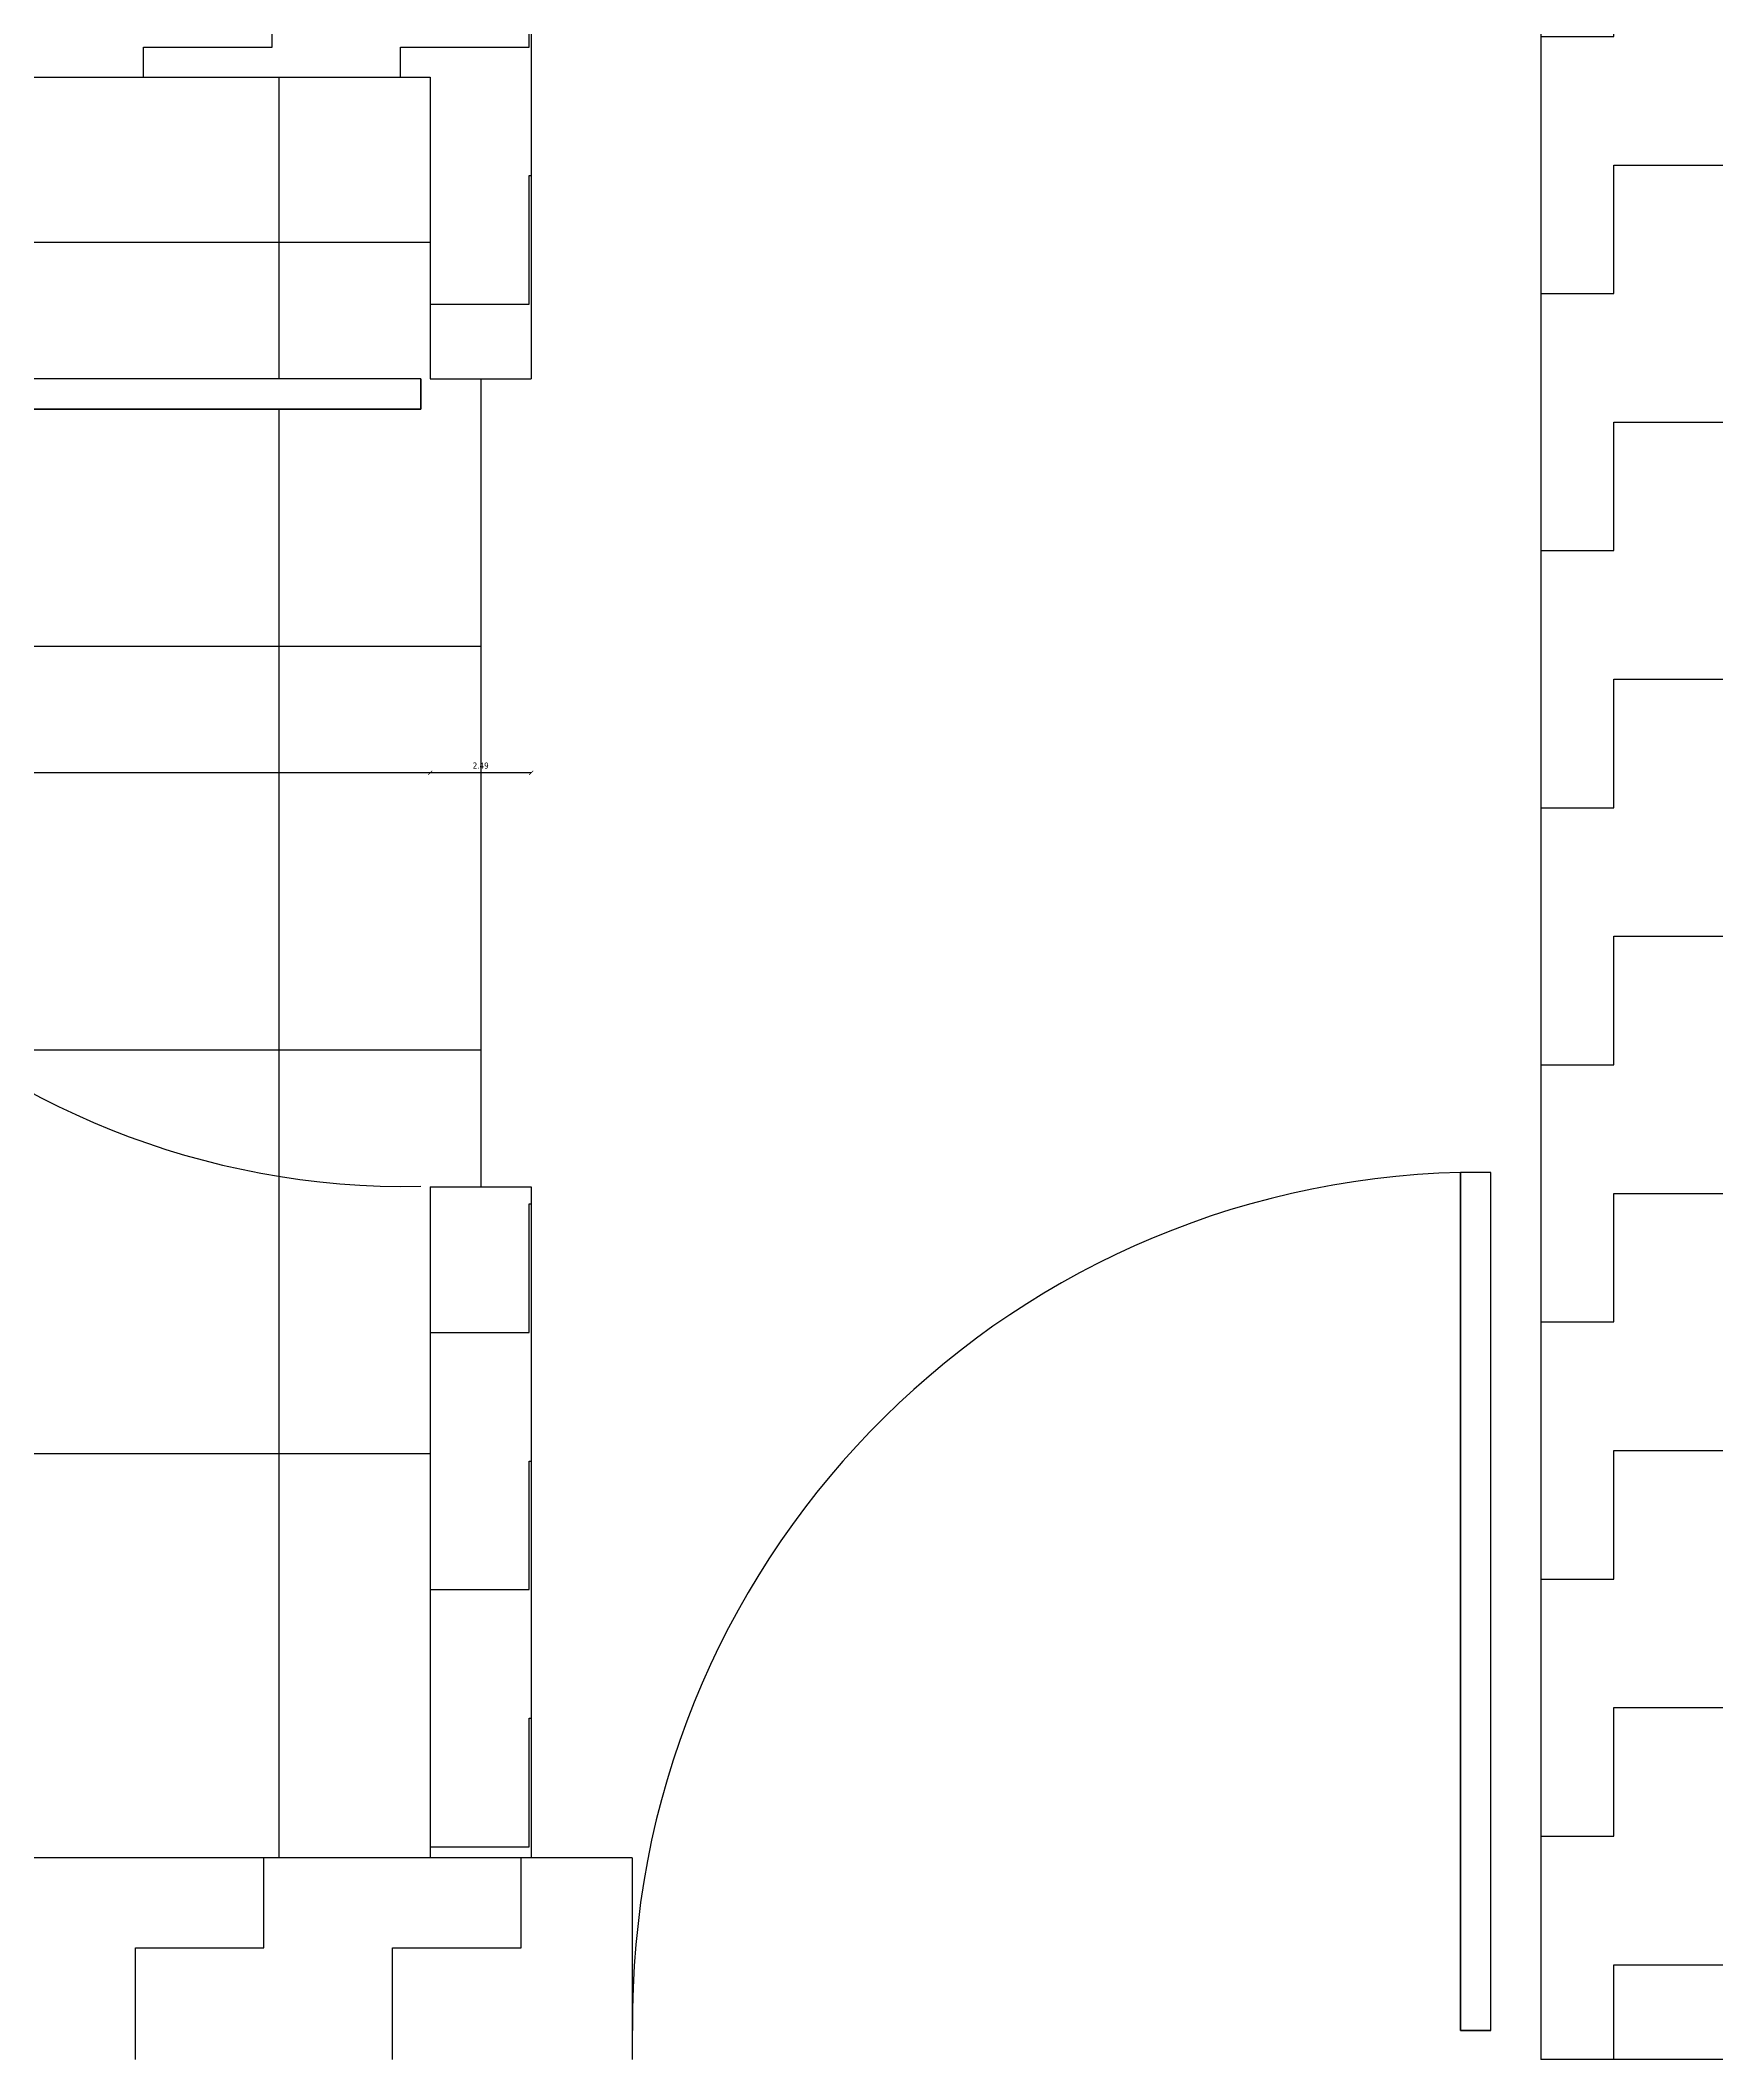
# Model space of a CAD drawing. Header units: millimetres. Extents: x 154 to 5560, y 36 to 724.
# Drawn here: x 4693.72 to 4735.11, y 364.61 to 414.49 of the extents above; entities that cross this region are included whole.
import ezdxf

# ---------------------------------------------------------------- set-up
doc = ezdxf.new("R2010")
doc.units = ezdxf.units.MM
doc.layers.add('MİMARİ PLAN', color=8, linetype='Continuous')
doc.styles.add('taho', font='tahoma.ttf')
doc.dimstyles.new('PATO', dxfattribs={"dimtxt": 0.15, "dimasz": 0.1, "dimexe": 0.02, "dimexo": 0, "dimgap": 0.1, "dimtad": 2, "dimzin": 1, "dimdsep": 46, "dimtxsty": 'taho', "dimblk": 'ARCHTICK', "dimcen": 0.1, "dimse1": 1, "dimse2": 1, "dimclrd": 256, "dimclre": 1, "dimclrt": 256, "dimadec": 0, "dimazin": 0, "dimtfac": 1, "dimtix": 1, "dimtmove": 0, "dimatfit": 3, "dimldrblk": 'ARCHTICK', "dimfxl": 1, "dimtolj": 1, "dimtzin": 0, "dimarcsym": 0})

# ---------------------------------------------------------------- blocks, each defined once
blk = doc.blocks.new('_ARCHTICK')
at = {"color": 0, "linetype": 'ByBlock', "const_width": 0.15}
blk.add_lwpolyline([(-0.5, -0.5), (0.5, 0.5)], dxfattribs=at)
blk = doc.blocks.new('*D258')
at = {"layer": 'Defpoints', "color": 0, "transparency": 16777216}
for p in [(4642.263, 396.396), (4642.263, 366.42), (4703.346, 366.42)]:
    blk.add_point(p, dxfattribs=at)
at = {"layer": 'MİMARİ PLAN', "lineweight": -2, "transparency": 16777216}
blk.add_line((4703.346, 396.396), (4642.263, 396.396), dxfattribs=at)
at = {"layer": 'MİMARİ PLAN', "lineweight": -2, "transparency": 16777216, "xscale": 0.1, "yscale": 0.1, "zscale": 0.1, "rotation": 180}
blk.add_blockref('_ARCHTICK', (4642.263, 396.396), dxfattribs=at)
at = {"layer": 'MİMARİ PLAN', "lineweight": -2, "transparency": 16777216, "xscale": 0.1, "yscale": 0.1, "zscale": 0.1}
blk.add_blockref('_ARCHTICK', (4703.346, 396.396), dxfattribs=at)
at = {"layer": 'MİMARİ PLAN', "transparency": 16777216, "insert": (4672.804, 396.575), "char_height": 0.15, "attachment_point": 5, "style": 'taho'}
blk.add_mtext('\\A1;61.08', dxfattribs=at)
blk = doc.blocks.new('*D259')
at = {"layer": 'Defpoints', "color": 0, "transparency": 16777216}
for p in [(4703.346, 396.396), (4705.839, 382.986), (4703.346, 366.42)]:
    blk.add_point(p, dxfattribs=at)
at = {"layer": 'MİMARİ PLAN', "lineweight": -2, "transparency": 16777216}
blk.add_line((4705.839, 396.396), (4703.346, 396.396), dxfattribs=at)
at = {"layer": 'MİMARİ PLAN', "lineweight": -2, "transparency": 16777216, "xscale": 0.1, "yscale": 0.1, "zscale": 0.1, "rotation": 180}
blk.add_blockref('_ARCHTICK', (4703.346, 396.396), dxfattribs=at)
at = {"layer": 'MİMARİ PLAN', "lineweight": -2, "transparency": 16777216, "xscale": 0.1, "yscale": 0.1, "zscale": 0.1}
blk.add_blockref('_ARCHTICK', (4705.839, 396.396), dxfattribs=at)
at = {"layer": 'MİMARİ PLAN', "transparency": 16777216, "insert": (4704.592, 396.574), "char_height": 0.15, "attachment_point": 5, "style": 'taho'}
blk.add_mtext('\\A1;2.49', dxfattribs=at)
blk = doc.blocks.new('*D260')
at = {"layer": 'Defpoints', "color": 0, "transparency": 16777216}
for p in [(4707.588, 364.614), (4858.684, 364.614), (4707.588, 357.37)]:
    blk.add_point(p, dxfattribs=at)
at = {"layer": 'MİMARİ PLAN', "lineweight": -2, "transparency": 16777216}
blk.add_line((4858.684, 357.37), (4707.588, 357.37), dxfattribs=at)
at = {"layer": 'MİMARİ PLAN', "lineweight": -2, "transparency": 16777216, "xscale": 0.1, "yscale": 0.1, "zscale": 0.1, "rotation": 180}
blk.add_blockref('_ARCHTICK', (4707.588, 357.37), dxfattribs=at)
at = {"layer": 'MİMARİ PLAN', "lineweight": -2, "transparency": 16777216, "xscale": 0.1, "yscale": 0.1, "zscale": 0.1}
blk.add_blockref('_ARCHTICK', (4858.684, 357.37), dxfattribs=at)
at = {"layer": 'MİMARİ PLAN', "transparency": 16777216, "insert": (4783.136, 357.192), "char_height": 0.15, "attachment_point": 5, "style": 'taho'}
blk.add_mtext('\\A1;151.10', dxfattribs=at)

msp = doc.modelspace()

# ---------------------------------------------------------------- hatches: boundary and pattern name
at = {"layer": 'MİMARİ PLAN'}
h = msp.add_hatch(dxfattribs=at)
h.set_pattern_fill('ZIGZAG', color=256, style=0)
h.set_pattern_definition([(0, (4673.8374, 605.4953), (3.175, 3.175), [3.175, -3.175]), (90, (4677.0124, 605.4953), (-3.175, 3.175), [3.175, -3.175])])
h.paths.add_polyline_path([(4642.263, 364.614), (4667.196, 364.614), (4708.332, 364.614), (4708.332, 369.601), (4642.263, 369.601), (4642.263, 513.216), (4654.733, 513.216), (4654.733, 518.202), (4637.276, 518.202), (4637.276, 307.268), (4660.963, 307.268), (4660.963, 312.254), (4642.263, 312.254)])
h = msp.add_hatch(dxfattribs=at)
h.set_pattern_fill('ZIGZAG', color=256, style=0)
h.set_pattern_definition([(0, (4669.0654, 640.0055), (3.175, 3.175), [3.175, -3.175]), (90, (4672.2404, 640.0055), (-3.175, 3.175), [3.175, -3.175])])
h.paths.add_polyline_path([(4735.759, 454.085), (4730.772, 454.085), (4730.772, 364.614), (4735.759, 364.614), (4785.626, 364.614), (4785.626, 369.601), (4735.759, 369.601)])
h = msp.add_hatch(dxfattribs=at)
h.set_pattern_fill('ZIGZAG', color=256, style=0)
h.set_pattern_definition([(0, (4674.0374, 607.9953), (3.175, 3.175), [3.175, -3.175]), (90, (4677.2124, 607.9953), (-3.175, 3.175), [3.175, -3.175])])
h.paths.add_polyline_path([(4705.839, 418.566), (4642.263, 418.566), (4642.263, 413.579), (4703.346, 413.579), (4703.346, 406.13), (4705.839, 406.13)])
h.paths.add_polyline_path([(4705.839, 386.167), (4703.346, 386.167), (4703.346, 369.601), (4705.839, 369.601)])
h = msp.add_hatch(dxfattribs=at)
h.set_pattern_fill('_USER,_O', color=256, scale=9.973322, double=1, pattern_type=0)
h.set_pattern_definition([(0, (4659.716, 369.601), (0, 9.9733), []), (90, (4659.716, 369.601), (-9.9733, 6e-16), [])])
h.paths.add_polyline_path([(4704.592, 406.13), (4703.346, 406.13), (4703.346, 413.579), (4659.716, 413.579), (4659.716, 369.601), (4703.346, 369.601), (4703.346, 386.167), (4704.592, 386.167)])
h.paths.add_polyline_path([(4676.344, 379.361), (4676.192, 371.193, -0.408801), (4675.195, 370.214), (4668.676, 370.214, -0.408801), (4667.679, 371.193), (4667.528, 379.361, -0.419647), (4671.766, 383.678), (4672.106, 383.678, -0.419647)], flags=16)
h.paths.add_polyline_path([(4675.672, 379.014), (4675.55, 376.418, -0.960313), (4668.326, 376.319), (4668.2, 379.015, -1.047913)], flags=0)
h.paths.add_polyline_path([(4688.013, 385.553), (4688.326, 385.553, -0.41989), (4692.314, 381.486), (4692.181, 375.186, -0.40856), (4691.184, 374.208), (4690.663, 374.208, -0.414214), (4692.657, 372.213), (4692.657, 370.343, -0.414214), (4692.159, 369.845), (4684.18, 369.845, -0.414214), (4683.681, 370.343), (4683.681, 372.213, -0.414214), (4685.676, 374.208), (4685.155, 374.208, -0.407497), (4684.157, 375.183), (4684.024, 381.472, -0.420962)], flags=16)
h.paths.add_polyline_path([(4691.635, 380.898), (4691.53, 379.383, -0.935835), (4684.813, 379.309), (4684.703, 380.898, -1.127322)], flags=0)
h.paths.add_polyline_path([(4683.167, 405.382), (4683.167, 406.13), (4703.114, 406.13), (4703.114, 405.382), (4685.162, 405.382)], flags=16)
h.paths.add_polyline_path([(4672.758, 376.515, -1), (4671.113, 376.515, -1)], flags=0)
h.paths.add_polyline_path([(4672.509, 376.515, -1), (4671.362, 376.515, -1)], flags=0)
h.paths.add_polyline_path([(4686.312, 375.457, -1), (4685.938, 375.457, -1)], flags=0)
h.paths.add_polyline_path([(4673.166, 402.136, -0.064909), (4670.404, 401.788, -0.064909), (4667.645, 402.16, -0.077729), (4665.517, 403.107, -0.107176), (4663.964, 404.667, -0.144534), (4663.504, 406.249), (4663.528, 411.651, -0.414214), (4664.503, 412.618), (4676.399, 412.565, -0.414214), (4677.366, 411.59), (4677.342, 406.189, -0.144534), (4676.868, 404.611, -0.107176), (4675.302, 403.065, -0.077729)], flags=16)
h.paths.add_polyline_path([(4672.843, 402.92, -0.059994), (4670.407, 402.638, -0.059994), (4667.975, 402.942, -0.073468), (4666.12, 403.706, -0.106818), (4664.745, 404.987, -0.154232), (4664.354, 406.245, -0.154232), (4664.756, 407.5, -0.106818), (4666.143, 408.77, -0.073468), (4668.004, 409.517, -0.059994), (4670.439, 409.8, -0.059994), (4672.871, 409.496, -0.073468), (4674.726, 408.732, -0.106818), (4676.101, 407.45, -0.154232), (4676.492, 406.192, -0.154232), (4676.09, 404.938, -0.106818), (4674.703, 403.668, -0.073468)], flags=0)
h.paths.add_polyline_path([(4672.31, 371.705, -1), (4671.562, 371.705, -1)], flags=0)
h.paths.add_polyline_path([(4690.401, 375.457, -1), (4690.027, 375.457, -1)], flags=0)
h.paths.add_polyline_path([(4688.543, 371.887, -1), (4687.795, 371.887, -1)], flags=0)
h.paths.add_polyline_path([(4669.509, 408.222, -1), (4671.354, 408.222, -1)], flags=0)
h.paths.add_polyline_path([(4669.873, 408.222, -1), (4670.99, 408.222, -1)], flags=0)
h.paths.add_polyline_path([(4670.081, 411.256, -1), (4670.809, 411.256, -1)], flags=0)

# ---------------------------------------------------------------- linework, layer by layer
for p, q in [((4730.772, 454.085), (4730.772, 364.614)), ((4705.839, 418.566), (4705.839, 406.13)), ((4642.263, 413.579), (4703.346, 413.579)), ((4703.346, 413.579), (4703.346, 406.13)), ((4703.346, 406.13), (4705.839, 406.13)), ((4704.592, 406.13), (4704.592, 386.167)), ((4703.346, 386.167), (4703.346, 369.601)), ((4703.346, 386.167), (4705.839, 386.167)), ((4705.839, 386.167), (4705.839, 369.601)), ((4708.332, 369.601), (4642.263, 369.601)), ((4708.332, 369.601), (4708.332, 364.614)), ((4735.759, 364.614), (4730.772, 364.614))]:
    msp.add_line(p, q, dxfattribs=at)
for points in [[(4703.114, 406.13), (4683.167, 406.13), (4683.167, 405.382), (4685.162, 405.382), (4703.114, 405.382), (4703.114, 406.13), (4703.114, 405.382), (4683.167, 405.382, 0.413794), (4703.114, 386.184, 1.231528)], [(4729.537, 365.33), (4729.537, 386.524), (4728.789, 386.524), (4728.789, 365.33), (4728.789, 365.33), (4729.537, 365.33), (4728.789, 365.33), (4728.789, 386.524, 0.411069), (4708.344, 365.33, 0.964706)]]:
    msp.add_lwpolyline(points, format="xyb", dxfattribs=at)

# ---------------------------------------------------------------- dimensions: what is measured, and where the dimension line sits
for base, p1, p2, picture, middle in [((4642.263, 396.396), (4703.346, 366.42), (4642.263, 366.42), '*D258', (4672.804, 396.575)), ((4703.346, 396.396), (4705.839, 382.986), (4703.346, 366.42), '*D259', (4704.592, 396.574))]:
    dim = msp.add_linear_dim(base=base, p1=p1, p2=p2, dimstyle='PATO', dxfattribs=at)
    dim.commit()
    dim.dimension.update_dxf_attribs({"geometry": picture, "text_midpoint": middle})
dim = msp.add_linear_dim(base=(4707.588, 357.37), p1=(4858.684, 364.614), p2=(4707.588, 364.614), dimstyle='PATO', dxfattribs=at)
dim.commit()
dim.dimension.update_dxf_attribs({"geometry": '*D260', "text_midpoint": (4783.136, 357.37), "dimtype": 160})

doc.saveas('drawing.dxf')
